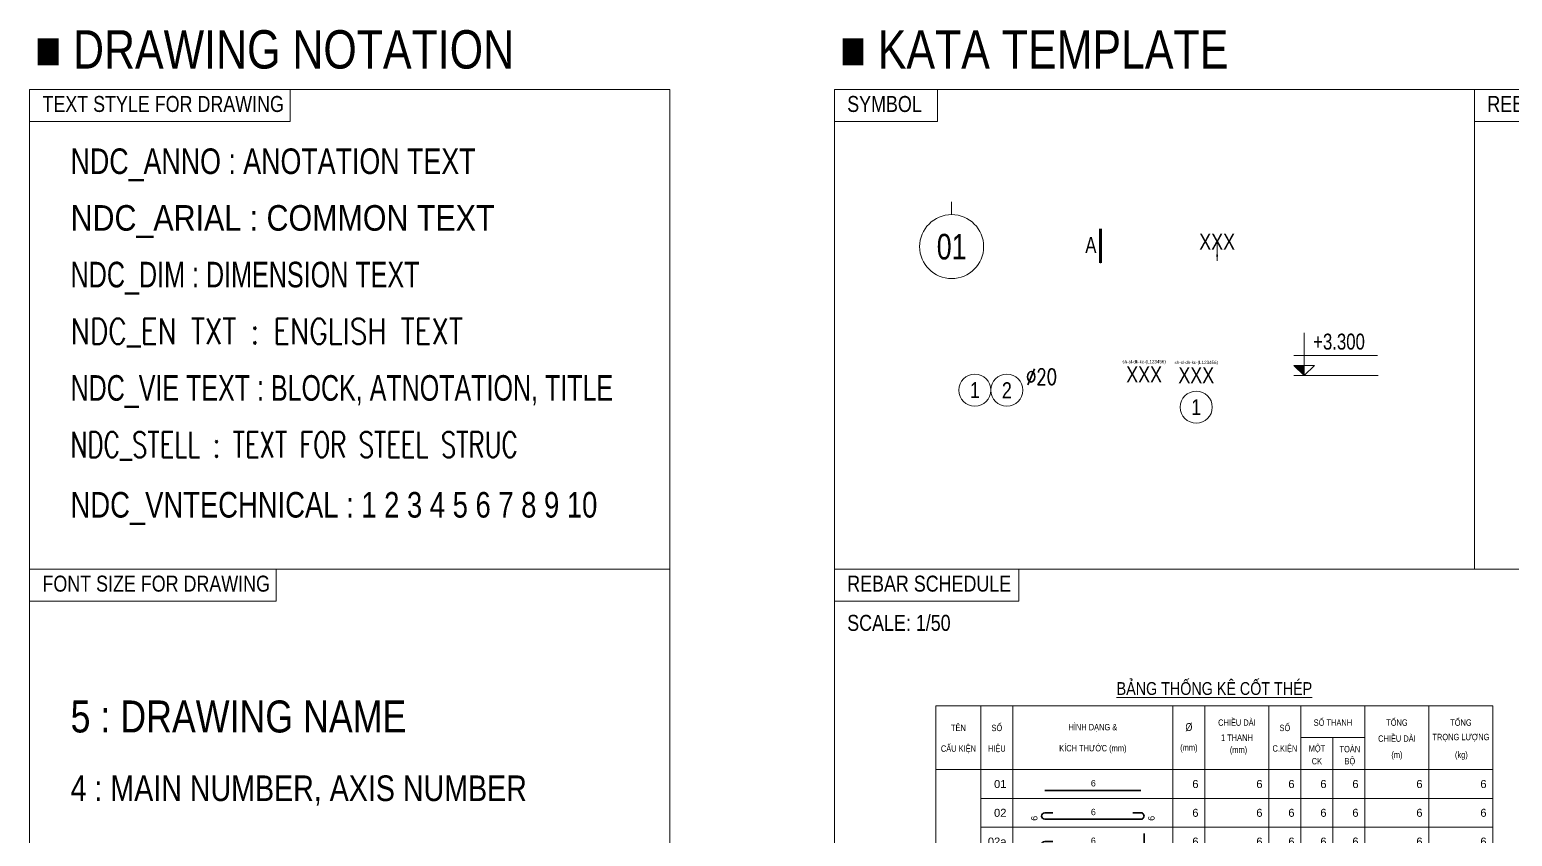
# Model space of a CAD drawing. Header units: millimetres. Extents: x -179076 to 305601, y -18667 to 40015.
# Drawn here: x -120622 to -97460, y 14656 to 27271 of the extents above; entities that cross this region are included whole.
import ezdxf
from ezdxf.enums import TextEntityAlignment as Align

# ---------------------------------------------------------------- set-up
doc = ezdxf.new("R2010")
doc.units = ezdxf.units.MM
doc.header["$LTSCALE"] = 60
doc.linetypes.add('CENTER2', pattern=[1.125, 0.75, -0.125, 0.125, -0.125])
doc.layers.get('0').update_dxf_attribs({"lineweight": 20})
doc.layers.get('Defpoints').update_dxf_attribs({"color": 151, "lineweight": 9})
for name, color, linetype, lineweight in [('NDC_FRAME', 7, 'Continuous', 20), ('NDC_S_ANNO', 7, 'Continuous', 20), ('NDC_S_AXIS', 5, 'CENTER2', 13), ('NDC_S_DIM', 1, 'Continuous', 15), ('NDC_S_REBAR', 4, 'Continuous', 35), ('NDC_S_SYMBOL', 1, 'Continuous', 15), ('NDC_S_TEXT SYMBOL', 7, 'Continuous', 20), ('NDC_S_VN TEXT', 7, 'Continuous', 20), ('NDC_Table', 3, 'Continuous', 20)]:
    doc.layers.add(name, color=color, linetype=linetype, lineweight=lineweight)
doc.styles.add('ARIAL', font='arial.ttf', dxfattribs={"width": 0.8})
doc.styles.add('NDC_ANNO', font='', dxfattribs={"width": 0.8})
doc.styles.add('NDC_ARIAL', font='arial.ttf', dxfattribs={"width": 0.85})
doc.styles.add('NDC_DIM', font='', dxfattribs={"width": 0.75})
doc.styles.add('NDC_EN TXT', font='romans.shx', dxfattribs={"width": 0.8})
doc.styles.add('NDC_STEEL', font='romans.shx', dxfattribs={"width": 0.8})
doc.styles.add('NDC_VIE TXT', font='arial.ttf', dxfattribs={"width": 0.8})
doc.styles.add('NDC_VNTEKNICAL', font='', dxfattribs={"width": 0.8})
doc.styles.get('NDC_ANNO').set_extended_font_data('Dotum')
doc.styles.get('NDC_DIM').set_extended_font_data('Dotum')
doc.styles.get('NDC_VNTEKNICAL').set_extended_font_data('.VnTeknical')
doc.dimstyles.new('NDC_dim_iso', dxfattribs={"dimtxt": 2.5, "dimasz": 1, "dimexe": 1.5, "dimexo": 2.5, "dimgap": 1, "dimtad": 1, "dimdec": 0, "dimzin": 0, "dimdsep": 46, "dimtxsty": 'NDC_DIM', "dimblk": 'DIMMARK', "dimcen": 0.09, "dimdle": 1.2, "dimclrd": 1, "dimclre": 1, "dimclrt": 3, "dimadec": 0, "dimazin": 0, "dimtfac": 1, "dimtdec": 0, "dimtix": 1, "dimtofl": 0, "dimtmove": 0, "dimatfit": 3, "dimfxl": 8, "dimfxlon": 1, "dimtolj": 1, "dimtzin": 0, "dimarcsym": 0})

# ---------------------------------------------------------------- blocks, each defined once
blk = doc.blocks.new('dang01')
at = {"layer": 'NDC_S_REBAR'}
blk.add_line((3405, -650), (6405, -650), dxfattribs=at)
at = {"layer": 'NDC_Table'}
for p, q in [((0, 0), (0, -900)), ((1405, 0), (1405, -900)), ((2405, 0), (2405, -900)), ((7405, 0), (7405, -900)), ((8405, 0), (8405, -900)), ((10405, 0), (10405, -900)), ((11405, 0), (11405, -900)), ((12405, 0), (12405, -900)), ((13405, 0), (13405, -900)), ((15405, 0), (15405, -900)), ((17405, 0), (17405, -900)), ((1405, -900), (17405, -900))]:
    blk.add_line(p, q, dxfattribs=at)
at = {"layer": 'NDC_S_VN TEXT', "style": 'ARIAL'}
for p in [(2205, -450), (8205, -450), (10205, -450), (11205, -450), (12205, -450), (13205, -450), (15205, -450), (17205, -450)]:
    blk.add_attdef('D03', text='', height=250, dxfattribs=at).set_placement(p, align=Align.MIDDLE_RIGHT)
blk.add_attdef('00000000', text='', height=200, dxfattribs=at).set_placement((4920, -425), align=Align.MIDDLE_CENTER)
blk = doc.blocks.new('dang02')
at = {"layer": 'NDC_S_REBAR'}
blk.add_lwpolyline([(3655, -450), (3405, -450, 1), (3405, -650), (6405, -650, 1.000854), (6405, -450), (6155, -450)], format="xyb", dxfattribs=at)
at = {"layer": 'NDC_Table'}
for p, q in [((0, 0), (0, -900)), ((1405, 0), (1405, -900)), ((2405, 0), (2405, -900)), ((7405, 0), (7405, -900)), ((8405, 0), (8405, -900)), ((10405, 0), (10405, -900)), ((11405, 0), (11405, -900)), ((12405, 0), (12405, -900)), ((13405, 0), (13405, -900)), ((15405, 0), (15405, -900)), ((17405, 0), (17405, -900)), ((1405, -900), (17405, -900))]:
    blk.add_line(p, q, dxfattribs=at)
at = {"layer": 'NDC_S_VN TEXT', "style": 'ARIAL'}
for p in [(2205, -450), (8205, -450), (10205, -450), (11205, -450), (12205, -450), (13205, -450), (15205, -450), (17205, -450)]:
    blk.add_attdef('D03', text='', height=250, dxfattribs=at).set_placement(p, align=Align.MIDDLE_RIGHT)
for p in [(3073, -699), (6733, -699)]:
    blk.add_attdef('D03', text='', height=200, rotation=90, dxfattribs=at).set_placement(p, align=Align.MIDDLE_LEFT)
blk.add_attdef('D03', text='', height=200, dxfattribs=at).set_placement((4920, -425), align=Align.MIDDLE_CENTER)
blk = doc.blocks.new('*U201')
at = {"layer": 'NDC_S_DIM'}
blk.add_circle((0, 0), 5, dxfattribs=at)
at = {"layer": 'NDC_S_SYMBOL'}
blk.add_line((0, 5), (0, 7), dxfattribs=at)
at = {"layer": 'NDC_S_TEXT SYMBOL', "color": 7, "style": 'NDC_ANNO', "width": 0.8}
blk.add_attdef('GRID', text='', height=4, dxfattribs=at).set_placement((0, 0), align=Align.MIDDLE)
blk = doc.blocks.new('*U160')
for centre in [(-7.5, 0), (-2.5, 0)]:
    blk.add_circle(centre, 2.5)
at = {"layer": 'NDC_S_VN TEXT', "color": 3, "style": 'NDC_EN TXT', "width": 0.75}
blk.add_attdef('DK1', (0.5, 0.85), '', height=2.5, dxfattribs=at)
at = {"layer": 'NDC_S_VN TEXT', "color": 7, "style": 'ARIAL', "width": 0.8}
for tag, p in [('SH1', (-7.5, 0)), ('SH2', (-2.5, 0))]:
    blk.add_attdef(tag, text='', height=2.5, dxfattribs=at).set_placement(p, align=Align.MIDDLE)
blk = doc.blocks.new('Tieude')
at = {"layer": 'NDC_Table'}
for p, q in [((0, 2000), (0, 0)), ((0, 2000), (17405, 2000)), ((1405, 2000), (1405, 0)), ((2405, 2000), (2405, 0)), ((7405, 2000), (7405, 0)), ((8405, 2000), (8405, 0)), ((10405, 2000), (10405, 0)), ((11405, 1000), (11405, 2000)), ((13405, 2000), (13405, 0)), ((15405, 2000), (15405, 0)), ((17405, 2000), (17405, 0)), ((11405, 1000), (13405, 1000)), ((11405, 1000), (11405, 0)), ((12405, 1000), (12405, 0)), ((0, 0), (17405, 0))]:
    blk.add_line(p, q, dxfattribs=at)
at = {"layer": 'NDC_S_VN TEXT', "style": 'ARIAL', "width": 0.8}
for s, height, p in [('%%UBẢNG THỐNG KÊ CỐT THÉP', 400, (8703, 2594)), ('TÊN', 200, (705, 1333)), ('SỐ', 200, (1905, 1333)), ('HÌNH DẠNG &', 200, (4905, 1333)), ('%%C', 250, (7905, 1333)), ('CHIỀU DÀI', 200, (9405, 1500)), ('SỐ', 200, (10905, 1333)), ('SỐ THANH', 200, (12405, 1500)), ('TỔNG', 200, (14405, 1500)), ('TỔNG', 200, (16405, 1500)), ('1 THANH', 200, (9405, 1000)), ('CHIỀU DÀI', 200, (14405, 1000)), ('TRỌNG LƯỢNG', 200, (16405, 1000)), ('CẤU KIỆN', 200, (705, 667)), ('HIỆU', 200, (1905, 667)), ('KÍCH THƯỚC (mm)', 200, (4905, 667)), ('(mm)', 200, (7905, 667)), ('(mm)', 200, (9455, 599)), ('C.KIỆN', 200, (10905, 667)), ('MỘT', 200, (11905, 667)), ('TOÀN', 200, (12935, 667)), ('(m)', 200, (14405, 443)), ('(kg)', 200, (16418, 443)), ('CK', 200, (11905, 264)), ('BỘ', 200, (12935, 271))]:
    blk.add_text(s, height=height, dxfattribs=at).set_placement(p, align=Align.MIDDLE)
blk = doc.blocks.new('dang02a')
at = {"layer": 'NDC_S_REBAR'}
blk.add_lwpolyline([(3655, -450), (3405, -450, 1), (3405, -650), (6405, -650, 0.415068), (6505, -550), (6505, -200)], format="xyb", dxfattribs=at)
at = {"layer": 'NDC_Table'}
for p, q in [((0, 0), (0, -900)), ((1405, 0), (1405, -900)), ((2405, 0), (2405, -900)), ((7405, 0), (7405, -900)), ((8405, 0), (8405, -900)), ((10405, 0), (10405, -900)), ((11405, 0), (11405, -900)), ((12405, 0), (12405, -900)), ((13405, 0), (13405, -900)), ((15405, 0), (15405, -900)), ((17405, 0), (17405, -900)), ((1405, -900), (17405, -900))]:
    blk.add_line(p, q, dxfattribs=at)
at = {"layer": 'NDC_S_VN TEXT', "style": 'ARIAL'}
for p in [(2205, -450), (8205, -450), (10205, -450), (11205, -450), (12205, -450), (13205, -450), (15205, -450), (17205, -450)]:
    blk.add_attdef('D03', text='', height=250, dxfattribs=at).set_placement(p, align=Align.MIDDLE_RIGHT)
for p in [(3073, -699), (6733, -699)]:
    blk.add_attdef('D03', text='', height=200, rotation=90, dxfattribs=at).set_placement(p, align=Align.MIDDLE_LEFT)
blk.add_attdef('D03', text='', height=200, dxfattribs=at).set_placement((4920, -425), align=Align.MIDDLE_CENTER)
blk = doc.blocks.new('kata_block_KHTCT')
at = {"layer": 'Defpoints', "color": 8, "style": 'ARIAL', "width": 0.8}
blk.add_attdef('CONG_THUC', text='', height=0.5, dxfattribs=at).set_placement((0, 2), align=Align.MIDDLE_CENTER)
at = {"layer": 'NDC_S_VN TEXT', "color": 3, "style": 'ARIAL', "width": 0.8}
blk.add_attdef('CHU_THICH', text='', height=2.5, dxfattribs=at).set_placement((0, 0), align=Align.MIDDLE_CENTER)
blk = doc.blocks.new('DIMMARK')
at = {"layer": 'NDC_S_DIM', "color": 1}
blk.add_line((-1.5, 0), (1, 0), dxfattribs=at)
at = {"layer": 'NDC_S_DIM', "color": 2, "const_width": 0.1}
blk.add_lwpolyline([(-0.42, -0.42), (0.42, 0.42)], dxfattribs=at)
blk = doc.blocks.new('*U137')
blk.add_circle((0, -5), 2.5)
at = {"layer": 'Defpoints', "color": 8, "style": 'ARIAL', "width": 0.8}
blk.add_attdef('CONG_THUC', text='', height=0.5, dxfattribs=at).set_placement((0, 2), align=Align.MIDDLE_CENTER)
at = {"layer": 'NDC_S_VN TEXT', "color": 3, "style": 'ARIAL', "width": 0.8}
blk.add_attdef('CHU_THICH', text='', height=2.5, dxfattribs=at).set_placement((0, 0), align=Align.MIDDLE_CENTER)
at = {"layer": 'NDC_S_VN TEXT', "color": 7, "style": 'ARIAL', "width": 0.8}
blk.add_attdef('SH', text='', height=2.5, dxfattribs=at).set_placement((0, -5), align=Align.MIDDLE)
blk = doc.blocks.new('*U204')
at = {"layer": 'NDC_S_ANNO', "linetype": 'ByBlock', "lineweight": -2}
blk.add_line((0, 4.36), (0, -1), dxfattribs=at)
at = {"layer": 'NDC_S_ANNO', "ltscale": 0.005, "const_width": 0.5}
blk.add_lwpolyline([(0, -1), (0, 4.36)], dxfattribs=at)
at = {"layer": 'NDC_S_TEXT SYMBOL', "linetype": 'ByBlock', "lineweight": -2, "style": 'NDC_ANNO', "width": 0.8}
blk.add_attdef('DETAIL', text='', height=2.5, dxfattribs=at).set_placement((-0.64, 1.82), align=Align.MIDDLE_RIGHT)
blk = doc.blocks.new('kata_block_CT')
at = {"layer": 'NDC_S_ANNO'}
blk.add_hatch(color=3, dxfattribs=at).paths.add_polyline_path([(0, 1.6), (-1.61, 1.6), (0, 0)])
at = {"layer": 'NDC_S_ANNO', "ltscale": 50}
h = blk.add_hatch(dxfattribs=at)
h.set_pattern_fill('ANSI31', color=256, scale=1.406, style=0)
h.paths.add_polyline_path([(0, 1.6), (0, 0), (1.61, 1.6)])
for p, q in [((-1.59, 3.14), (11.47, 3.14)), ((11.56, 0), (-1.64, 0))]:
    blk.add_line(p, q, dxfattribs=at)
for points in [[(0, 6.69), (0, 0)], [(0, 0), (-1.61, 1.6), (0, 1.6)], [(0, 0), (1.61, 1.6), (0, 1.6)]]:
    blk.add_lwpolyline(points, dxfattribs=at)
at = {"layer": 'NDC_S_ANNO', "color": 8, "ltscale": 50}
blk.add_lwpolyline([(0, 0), (-1.61, 1.6), (0, 1.6)], dxfattribs=at)
at = {"layer": 'NDC_S_TEXT SYMBOL', "color": 3, "style": 'NDC_ANNO', "width": 0.8}
blk.add_attdef('CT', (1.41, 4.07), '', height=2.5, dxfattribs=at)
blk = doc.blocks.new('*U205')
at = {"layer": 'NDC_S_ANNO', "ltscale": 0.8, "style": 'ARIAL', "width": 0.8}
blk.add_attdef('TEN', text='', height=2.5, dxfattribs=at).set_placement((0, 3), align=Align.MIDDLE_CENTER)
at = {"layer": 'NDC_S_ANNO', "ltscale": 0.8, "style": 'ARIAL', "width": 0.8, "flags": 1}
blk.add_attdef('CHU_THICH', text='', height=2.5, dxfattribs=at).set_placement((0, 0), align=Align.MIDDLE_CENTER)
at = {"layer": 'Defpoints'}
blk.add_leader([(0, 0), (0, 3)], dimstyle='NDC_dim_iso', override={"dimgap": 0.625, "dimtad": 0}, dxfattribs=at)

msp = doc.modelspace()

# ---------------------------------------------------------------- linework, layer by layer
at = {"layer": 'NDC_FRAME'}
for p, q in [((-120622, 26333.3), (-120622, -3666.7)), ((-120622, 26333.3), (-110622, 26333.3)), ((-116553, 25833.3), (-116553, 26333.3)), ((-110622, 26333.3), (-110622, -3666.7)), ((-108050, -3666.7), (-108050, 26333.3)), ((-78050, 26333.3), (-108050, 26333.3)), ((-106441.4, 25833.3), (-106441.4, 26333.3)), ((-98050, 26333.3), (-98050, 18833.3)), ((-120622, 25833.3), (-116553, 25833.3)), ((-108050, 25833.3), (-106441.4, 25833.3)), ((-98050, 25833.3), (-95602.2, 25833.3)), ((-120622, 18833.3), (-110622, 18833.3)), ((-116772.7, 18333.3), (-116772.7, 18833.3)), ((-108050, 18833.3), (-78050, 18833.3)), ((-105167.5, 18333.3), (-105167.5, 18833.3)), ((-120622, 18333.3), (-116772.7, 18333.3)), ((-108050, 18333.3), (-105167.5, 18333.3))]:
    msp.add_line(p, q, dxfattribs=at)

# ---------------------------------------------------------------- block references
at = {"xscale": 100, "yscale": 100, "zscale": 100}
msp.add_blockref('kata_block_KHTCT', (-103211.7, 21878.8), dxfattribs=at).add_auto_attribs({'CHU_THICH': 'XXX', 'CONG_THUC': 'sh-sl-dk-kc-(L123456)'})
ref = msp.add_blockref('dang02a', (-106465.1, 14799.9), dxfattribs=dict(xscale=0.5, yscale=0.5, zscale=0.5))
ref.add_attrib('D03', '02a', dxfattribs={"layer": 'NDC_S_VN TEXT', "height": 125, "style": 'ARIAL'}).set_placement((-105362.4, 14574.9), align=Align.MIDDLE_RIGHT)
ref.add_attrib('D03', '6', dxfattribs={"layer": 'NDC_S_VN TEXT', "height": 100, "rotation": 90, "style": 'ARIAL'}).set_placement((-104928.4, 14450.3), align=Align.MIDDLE_LEFT)
ref.add_attrib('D03', '6', dxfattribs={"layer": 'NDC_S_VN TEXT', "height": 100, "style": 'ARIAL'}).set_placement((-104005.3, 14587.5), align=Align.MIDDLE_CENTER)
ref.add_attrib('D03', '6', dxfattribs={"layer": 'NDC_S_VN TEXT', "height": 100, "rotation": 90, "style": 'ARIAL'}).set_placement((-103098.8, 14450.3), align=Align.MIDDLE_LEFT)
ref.add_attrib('D03', '6', dxfattribs={"layer": 'NDC_S_VN TEXT', "height": 125, "style": 'ARIAL'}).set_placement((-102362.4, 14574.9), align=Align.MIDDLE_RIGHT)
ref.add_attrib('D03', '6', dxfattribs={"layer": 'NDC_S_VN TEXT', "height": 125, "style": 'ARIAL'}).set_placement((-101362.4, 14574.9), align=Align.MIDDLE_RIGHT)
ref.add_attrib('D03', '6', dxfattribs={"layer": 'NDC_S_VN TEXT', "height": 125, "style": 'ARIAL'}).set_placement((-100862.4, 14574.9), align=Align.MIDDLE_RIGHT)
ref.add_attrib('D03', '6', dxfattribs={"layer": 'NDC_S_VN TEXT', "height": 125, "style": 'ARIAL'}).set_placement((-100362.4, 14574.9), align=Align.MIDDLE_RIGHT)
ref.add_attrib('D03', '6', dxfattribs={"layer": 'NDC_S_VN TEXT', "height": 125, "style": 'ARIAL'}).set_placement((-99862.4, 14575.1), align=Align.MIDDLE_RIGHT)
ref.add_attrib('D03', '6', dxfattribs={"layer": 'NDC_S_VN TEXT', "height": 125, "style": 'ARIAL'}).set_placement((-98862.4, 14574.9), align=Align.MIDDLE_RIGHT)
ref.add_attrib('D03', '6', dxfattribs={"layer": 'NDC_S_VN TEXT', "height": 125, "style": 'ARIAL'}).set_placement((-97862.4, 14574.9), align=Align.MIDDLE_RIGHT)
at = {"layer": 'NDC_S_AXIS', "xscale": 100, "yscale": 100, "zscale": 100}
msp.add_blockref('*U201', (-106218.6, 23877.6), dxfattribs=at).add_auto_attribs({'GRID': '01'})
at = {"layer": 'NDC_S_VN TEXT', "xscale": 100, "yscale": 100, "zscale": 100}
for name, p, values in [('*U204', (-103892.5, 23721.4), {'DETAIL': 'A'}), ('*U205', (-102071.4, 23654.1), {'TEN': 'XXX'}), ('kata_block_CT', (-100711.7, 21860.6), {'CT': '+3.300'}), ('*U137', (-102397.4, 21867.5), {'CHU_THICH': 'XXX', 'CONG_THUC': 'sh-sl-dk-kc-(L123456)', 'SH': '1'}), ('*U160', (-105106, 21633.7), {'SH1': '1', 'SH2': '2', 'DK1': '%%c20'})]:
    msp.add_blockref(name, p, dxfattribs=at).add_auto_attribs(values)
at = {"layer": 'NDC_S_VN TEXT', "xscale": 0.5, "yscale": 0.5, "zscale": 0.5}
msp.add_blockref('Tieude', (-106465.1, 15699.9), dxfattribs=at)
at = {"layer": 'NDC_S_VN TEXT'}
ref = msp.add_blockref('dang01', (-106465.1, 15699.9), dxfattribs=dict(at, xscale=0.5, yscale=0.5, zscale=0.5))
ref.add_attrib('D03', '01', dxfattribs={"height": 125, "style": 'ARIAL'}).set_placement((-105362.4, 15474.9), align=Align.MIDDLE_RIGHT)
ref.add_attrib('00000000', '6', dxfattribs={"height": 100, "style": 'ARIAL'}).set_placement((-104005.3, 15487.5), align=Align.MIDDLE_CENTER)
ref.add_attrib('D03', '6', dxfattribs={"height": 125, "style": 'ARIAL'}).set_placement((-102362.4, 15474.9), align=Align.MIDDLE_RIGHT)
ref.add_attrib('D03', '6', dxfattribs={"height": 125, "style": 'ARIAL'}).set_placement((-101362.4, 15474.9), align=Align.MIDDLE_RIGHT)
ref.add_attrib('D03', '6', dxfattribs={"height": 125, "style": 'ARIAL'}).set_placement((-100862.4, 15474.9), align=Align.MIDDLE_RIGHT)
ref.add_attrib('D03', '6', dxfattribs={"height": 125, "style": 'ARIAL'}).set_placement((-100362.4, 15474.9), align=Align.MIDDLE_RIGHT)
ref.add_attrib('D03', '6', dxfattribs={"height": 125, "style": 'ARIAL'}).set_placement((-99862.4, 15475.1), align=Align.MIDDLE_RIGHT)
ref.add_attrib('D03', '6', dxfattribs={"height": 125, "style": 'ARIAL'}).set_placement((-98862.4, 15474.9), align=Align.MIDDLE_RIGHT)
ref.add_attrib('D03', '6', dxfattribs={"height": 125, "style": 'ARIAL'}).set_placement((-97862.4, 15474.9), align=Align.MIDDLE_RIGHT)
ref = msp.add_blockref('dang02', (-106465.1, 15249.9), dxfattribs=dict(at, xscale=0.5, yscale=0.5, zscale=0.5))
ref.add_attrib('D03', '02', dxfattribs={"height": 125, "style": 'ARIAL'}).set_placement((-105362.4, 15024.9), align=Align.MIDDLE_RIGHT)
ref.add_attrib('D03', '6', dxfattribs={"height": 100, "rotation": 90, "style": 'ARIAL'}).set_placement((-104928.4, 14900.3), align=Align.MIDDLE_LEFT)
ref.add_attrib('D03', '6', dxfattribs={"height": 100, "style": 'ARIAL'}).set_placement((-104005.3, 15037.5), align=Align.MIDDLE_CENTER)
ref.add_attrib('D03', '6', dxfattribs={"height": 100, "rotation": 90, "style": 'ARIAL'}).set_placement((-103098.8, 14900.3), align=Align.MIDDLE_LEFT)
ref.add_attrib('D03', '6', dxfattribs={"height": 125, "style": 'ARIAL'}).set_placement((-102362.4, 15024.9), align=Align.MIDDLE_RIGHT)
ref.add_attrib('D03', '6', dxfattribs={"height": 125, "style": 'ARIAL'}).set_placement((-101362.4, 15024.9), align=Align.MIDDLE_RIGHT)
ref.add_attrib('D03', '6', dxfattribs={"height": 125, "style": 'ARIAL'}).set_placement((-100862.4, 15024.9), align=Align.MIDDLE_RIGHT)
ref.add_attrib('D03', '6', dxfattribs={"height": 125, "style": 'ARIAL'}).set_placement((-100362.4, 15024.9), align=Align.MIDDLE_RIGHT)
ref.add_attrib('D03', '6', dxfattribs={"height": 125, "style": 'ARIAL'}).set_placement((-99862.4, 15025.1), align=Align.MIDDLE_RIGHT)
ref.add_attrib('D03', '6', dxfattribs={"height": 125, "style": 'ARIAL'}).set_placement((-98862.4, 15024.9), align=Align.MIDDLE_RIGHT)
ref.add_attrib('D03', '6', dxfattribs={"height": 125, "style": 'ARIAL'}).set_placement((-97862.4, 15024.9), align=Align.MIDDLE_RIGHT)

# ---------------------------------------------------------------- texts
at = {"layer": 'NDC_S_VN TEXT', "color": 3, "style": 'NDC_VIE TXT', "width": 0.8}
for s, height, p in [('■ DRAWING NOTATION', 600, (-120535.8, 26961.8)), ('■ KATA TEMPLATE ', 600, (-107963.8, 26961.8)), ('TEXT STYLE FOR DRAWING', 250, (-120422, 26108.3)), ('SYMBOL', 250, (-107850, 26108.3)), ('REBAR BLOCK', 250, (-97850, 26108.3)), ('FONT SIZE FOR DRAWING', 250, (-120422, 18608.3)), ('REBAR SCHEDULE', 250, (-107850, 18608.3)), ('SCALE: 1/50', 250, (-107850, 17994.9))]:
    msp.add_text(s, height=height, dxfattribs=at).set_placement(p, align=Align.MIDDLE_LEFT)
at = {"layer": 'NDC_S_VN TEXT'}
for s, height, style, width, p in [('NDC_ANNO : ANOTATION TEXT', 400, 'NDC_ANNO', 0.8, (-119982.7, 25213.3)), ('NDC_ARIAL : COMMON TEXT ', 400, 'NDC_ARIAL', 0.85, (-119982.7, 24327)), ('NDC_DIM : DIMENSION TEXT', 400, 'NDC_DIM', 0.75, (-119982.7, 23440.8)), ('NDC_EN TXT : ENGLISH TEXT', 400, 'NDC_EN TXT', 0.8, (-119982.7, 22554.5)), ('NDC_VIE TEXT : BLOCK, ATNOTATION, TITLE', 400, 'NDC_VIE TXT', 0.7, (-119982.7, 21668.2)), ('NDC_STELL : TEXT FOR STEEL STRUC', 400, 'NDC_STEEL', 0.7, (-119982.7, 20781.9)), ('NDC_VNTECHNICAL : 1 2 3 4 5 6 7 8 9 10', 400, 'NDC_VNTEKNICAL', 0.8, (-119982.7, 19841.1)), ('5 : DRAWING NAME', 500, 'NDC_VIE TXT', 0.8, (-119982.7, 16531.2)), ('4 : MAIN NUMBER, AXIS NUMBER', 400, 'NDC_VIE TXT', 0.8, (-119982.7, 15409.1))]:
    msp.add_text(s, height=height, dxfattribs=dict(at, style=style, width=width)).set_placement(p, align=Align.MIDDLE_LEFT)

doc.saveas('drawing.dxf')
